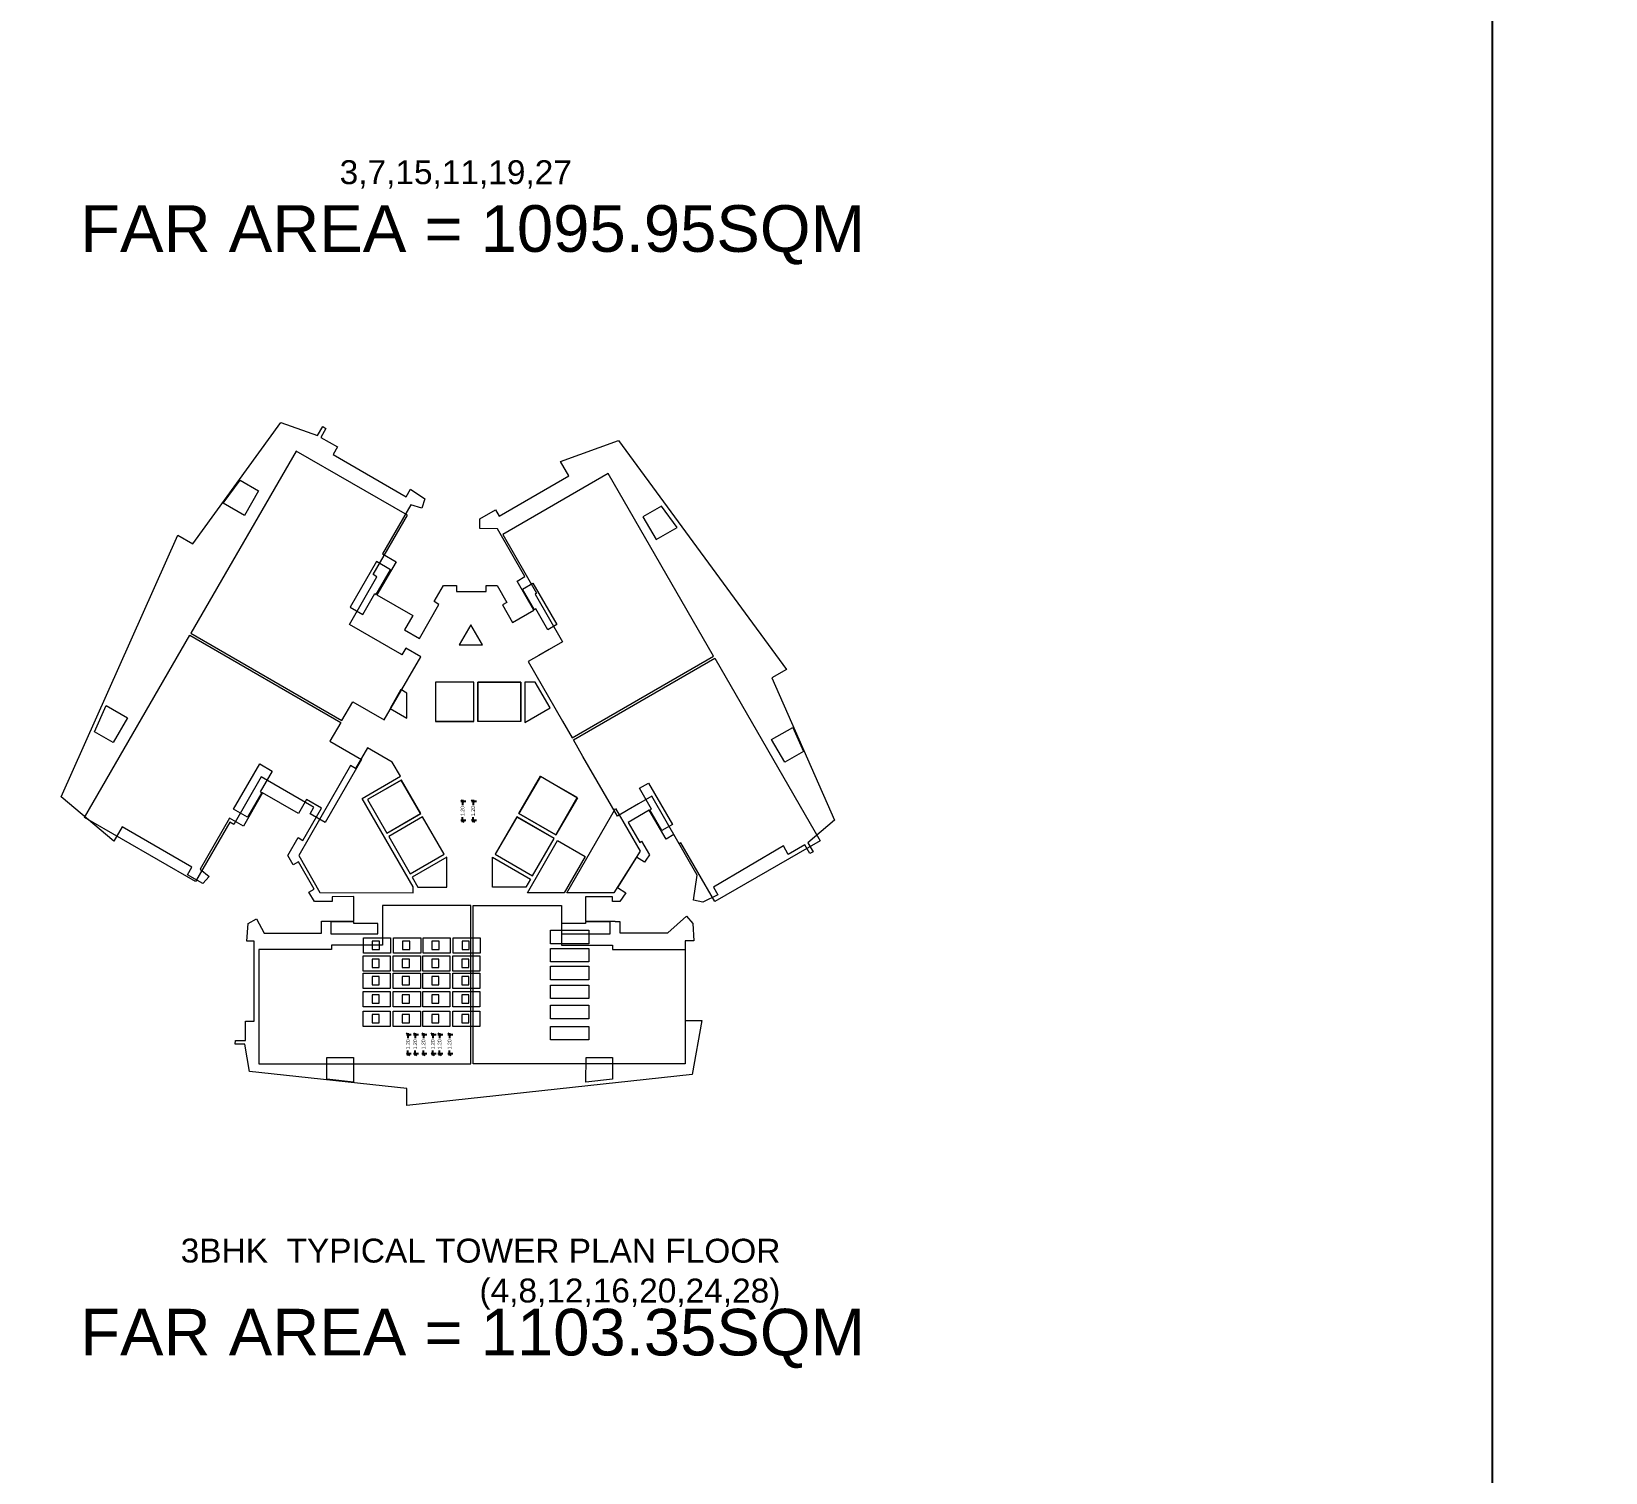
# Model space of a CAD drawing. Header units: metres. Extents: x 256329 to 886268, y -249371 to 355.
# Drawn here: x 287458.2 to 287557, y -879.8 to -789.4 of the extents above; entities that cross this region are included whole.
import ezdxf

# ---------------------------------------------------------------- set-up
doc = ezdxf.new("R2010")
doc.units = ezdxf.units.M
doc.header["$MEASUREMENT"] = 0
doc.header["$PDMODE"] = 35
doc.layers.get('0').update_dxf_attribs({"lineweight": 18})
doc.layers.get('Defpoints').update_dxf_attribs({"lineweight": 20})
doc.layers.add('A_TEXT', color=4, linetype='Continuous', lineweight=0, transparency=0.3)
doc.layers.add('BLK_2_FLR_9_BATH', color=3, linetype='Continuous', plot=False)
for name, color, linetype, true_color in [('BLK_2_FLR_9_BLT_UP_AREA', 7, 'Continuous', 0x995f4c), ('BLK_2_FLR_9_BLT_UP_AREA_DEDUCT', 7, 'Continuous', 0x995f4c), ('BLK_2_FLR_9_LIFT_10', 7, 'Continuous', 0x995f4c), ('BLK_2_FLR_9_LIFT_11', 7, 'Continuous', 0x995f4c), ('BLK_2_FLR_9_LIFT_12', 7, 'Continuous', 0x995f4c), ('BLK_2_FLR_9_LIFT_7', 7, 'Continuous', 0x995f4c), ('BLK_2_FLR_9_LIFT_8', 7, 'Continuous', 0x995f4c), ('BLK_2_FLR_9_LIFT_9', 7, 'Continuous', 0x995f4c), ('SPA COMMENT', 7, 'Continuous', 0xeb0505)]:
    doc.layers.add(name, color=color, linetype=linetype, true_color=true_color)
for name, color, linetype in [('BLK_2_FLR_9_CARPET_AREA', 34, 'Continuous'), ('BLK_2_FLR_9_EXIT_WIDTH_STAIR', 7, 'Continuous'), ('BLK_2_FLR_9_FAR_AREA_DEDUCT', 7, 'Continuous'), ('BLK_2_FLR_9_WATER_CLOSET', 2, 'Continuous')]:
    doc.layers.add(name, color=color, linetype=linetype)
doc.layers.add('BLK_2_FLR_9_EXIT_WIDTH_DOOR', color=7, linetype='Continuous', lineweight=0)
doc.layers.add('BLK_2_FLR_9_UNITFA', color=7, linetype='Continuous', lineweight=0)
doc.styles.add('Arial', font='arial.ttf')
doc.styles.get("Standard").update_dxf_attribs({"font": 'arial.ttf'})
doc.dimstyles.new('METRIC DIM', dxfattribs={"dimtxt": 0.23, "dimasz": 0.18, "dimexe": 0.1, "dimexo": 0.1, "dimgap": 0.09, "dimtad": 0, "dimzin": 0, "dimdsep": 46, "dimtxsty": 'Standard', "dimblk": 'OBLIQUE', "dimcen": 0, "dimdle": 0.1, "dimclrd": 147, "dimclre": 147, "dimclrt": 7, "dimadec": 0, "dimazin": 0, "dimtfac": 1, "dimtofl": 0, "dimtmove": 0, "dimatfit": 2, "dimfxl": 0.125, "dimtolj": 1, "dimtzin": 0, "dimarcsym": 0})

# ---------------------------------------------------------------- blocks, each defined once
blk = doc.blocks.new('_Oblique')
at = {"color": 0, "linetype": 'ByBlock', "lineweight": -2}
blk.add_line((-0.5, -0.5), (0.5, 0.5), dxfattribs=at)
blk = doc.blocks.new('*D1599')
at = {"layer": 'BLK_2_FLR_9_EXIT_WIDTH_DOOR', "color": 147, "lineweight": -2, "transparency": 16777216}
for p, q in [((287484.672142, -852.304075), (287484.365079, -852.304075)), ((287484.465079, -852.204075), (287484.465079, -852.527375)), ((287484.672142, -853.505675), (287484.365079, -853.505675)), ((287484.465079, -853.605675), (287484.465079, -853.282375))]:
    blk.add_line(p, q, dxfattribs=at)
at = {"layer": 'Defpoints', "color": 0, "transparency": 16777216}
for p in [(287484.772142, -852.304075), (287484.465079, -853.505675), (287484.772142, -853.505675)]:
    blk.add_point(p, dxfattribs=at)
at = {"layer": 'BLK_2_FLR_9_EXIT_WIDTH_DOOR', "color": 147, "lineweight": -2, "transparency": 16777216, "xscale": 0.18, "yscale": 0.18, "zscale": 0.18}
for p, rotation in [((287484.465079, -852.304075), 90), ((287484.465079, -853.505675), 270)]:
    blk.add_blockref('_Oblique', p, dxfattribs=dict(at, rotation=rotation))
at = {"layer": 'BLK_2_FLR_9_EXIT_WIDTH_DOOR', "color": 7, "transparency": 16777216, "insert": (287484.465079, -852.904875), "char_height": 0.23, "attachment_point": 5, "rotation": 90}
blk.add_mtext('\\A1;1.20', dxfattribs=at)
blk = doc.blocks.new('*D1600')
at = {"layer": 'BLK_2_FLR_9_EXIT_WIDTH_DOOR', "color": 147, "lineweight": -2, "transparency": 16777216}
for p, q in [((287484.046291, -852.304075), (287483.739227, -852.304075)), ((287483.839227, -852.204075), (287483.839227, -852.527375)), ((287484.046291, -853.505675), (287483.739227, -853.505675)), ((287483.839227, -853.605675), (287483.839227, -853.282375))]:
    blk.add_line(p, q, dxfattribs=at)
at = {"layer": 'Defpoints', "color": 0, "transparency": 16777216}
for p in [(287484.146291, -852.304075), (287483.839227, -853.505675), (287484.146291, -853.505675)]:
    blk.add_point(p, dxfattribs=at)
at = {"layer": 'BLK_2_FLR_9_EXIT_WIDTH_DOOR', "color": 147, "lineweight": -2, "transparency": 16777216, "xscale": 0.18, "yscale": 0.18, "zscale": 0.18}
for p, rotation in [((287483.839227, -852.304075), 90), ((287483.839227, -853.505675), 270)]:
    blk.add_blockref('_Oblique', p, dxfattribs=dict(at, rotation=rotation))
at = {"layer": 'BLK_2_FLR_9_EXIT_WIDTH_DOOR', "color": 7, "transparency": 16777216, "insert": (287483.839227, -852.904875), "char_height": 0.23, "attachment_point": 5, "rotation": 90}
blk.add_mtext('\\A1;1.20', dxfattribs=at)
blk = doc.blocks.new('*D1601')
at = {"layer": 'BLK_2_FLR_9_EXIT_WIDTH_DOOR', "color": 147, "lineweight": -2, "transparency": 16777216}
for p, q in [((287483.619308, -852.304075), (287483.312245, -852.304075)), ((287483.412245, -852.204075), (287483.412245, -852.527375)), ((287483.619308, -853.505675), (287483.312245, -853.505675)), ((287483.412245, -853.605675), (287483.412245, -853.282375))]:
    blk.add_line(p, q, dxfattribs=at)
at = {"layer": 'Defpoints', "color": 0, "transparency": 16777216}
for p in [(287483.719308, -852.304075), (287483.412245, -853.505675), (287483.719308, -853.505675)]:
    blk.add_point(p, dxfattribs=at)
at = {"layer": 'BLK_2_FLR_9_EXIT_WIDTH_DOOR', "color": 147, "lineweight": -2, "transparency": 16777216, "xscale": 0.18, "yscale": 0.18, "zscale": 0.18}
for p, rotation in [((287483.412245, -852.304075), 90), ((287483.412245, -853.505675), 270)]:
    blk.add_blockref('_Oblique', p, dxfattribs=dict(at, rotation=rotation))
at = {"layer": 'BLK_2_FLR_9_EXIT_WIDTH_DOOR', "color": 7, "transparency": 16777216, "insert": (287483.412245, -852.904875), "char_height": 0.23, "attachment_point": 5, "rotation": 90}
blk.add_mtext('\\A1;1.20', dxfattribs=at)
blk = doc.blocks.new('*D1602')
at = {"layer": 'BLK_2_FLR_9_EXIT_WIDTH_DOOR', "color": 147, "lineweight": -2, "transparency": 16777216}
for p, q in [((287483.034401, -852.304075), (287482.727337, -852.304075)), ((287482.827337, -852.204075), (287482.827337, -852.527375)), ((287483.034401, -853.505675), (287482.727337, -853.505675)), ((287482.827337, -853.605675), (287482.827337, -853.282375))]:
    blk.add_line(p, q, dxfattribs=at)
at = {"layer": 'Defpoints', "color": 0, "transparency": 16777216}
for p in [(287483.134401, -852.304075), (287482.827337, -853.505675), (287483.134401, -853.505675)]:
    blk.add_point(p, dxfattribs=at)
at = {"layer": 'BLK_2_FLR_9_EXIT_WIDTH_DOOR', "color": 147, "lineweight": -2, "transparency": 16777216, "xscale": 0.18, "yscale": 0.18, "zscale": 0.18}
for p, rotation in [((287482.827337, -852.304075), 90), ((287482.827337, -853.505675), 270)]:
    blk.add_blockref('_Oblique', p, dxfattribs=dict(at, rotation=rotation))
at = {"layer": 'BLK_2_FLR_9_EXIT_WIDTH_DOOR', "color": 7, "transparency": 16777216, "insert": (287482.827337, -852.904875), "char_height": 0.23, "attachment_point": 5, "rotation": 90}
blk.add_mtext('\\A1;1.20', dxfattribs=at)
blk = doc.blocks.new('*D1603')
at = {"layer": 'BLK_2_FLR_9_EXIT_WIDTH_DOOR', "color": 147, "lineweight": -2, "transparency": 16777216}
for p, q in [((287482.513833, -852.304075), (287482.206769, -852.304075)), ((287482.306769, -852.204075), (287482.306769, -852.527375)), ((287482.513833, -853.505675), (287482.206769, -853.505675)), ((287482.306769, -853.605675), (287482.306769, -853.282375))]:
    blk.add_line(p, q, dxfattribs=at)
at = {"layer": 'Defpoints', "color": 0, "transparency": 16777216}
for p in [(287482.613833, -852.304075), (287482.306769, -853.505675), (287482.613833, -853.505675)]:
    blk.add_point(p, dxfattribs=at)
at = {"layer": 'BLK_2_FLR_9_EXIT_WIDTH_DOOR', "color": 147, "lineweight": -2, "transparency": 16777216, "xscale": 0.18, "yscale": 0.18, "zscale": 0.18}
for p, rotation in [((287482.306769, -852.304075), 90), ((287482.306769, -853.505675), 270)]:
    blk.add_blockref('_Oblique', p, dxfattribs=dict(at, rotation=rotation))
at = {"layer": 'BLK_2_FLR_9_EXIT_WIDTH_DOOR', "color": 7, "transparency": 16777216, "insert": (287482.306769, -852.904875), "char_height": 0.23, "attachment_point": 5, "rotation": 90}
blk.add_mtext('\\A1;1.20', dxfattribs=at)
blk = doc.blocks.new('*D1604')
at = {"layer": 'BLK_2_FLR_9_EXIT_WIDTH_DOOR', "color": 147, "lineweight": -2, "transparency": 16777216}
for p, q in [((287482.063454, -852.304075), (287481.756391, -852.304075)), ((287481.856391, -852.204075), (287481.856391, -852.527375)), ((287482.063454, -853.505675), (287481.756391, -853.505675)), ((287481.856391, -853.605675), (287481.856391, -853.282375))]:
    blk.add_line(p, q, dxfattribs=at)
at = {"layer": 'Defpoints', "color": 0, "transparency": 16777216}
for p in [(287482.163454, -852.304075), (287481.856391, -853.505675), (287482.163454, -853.505675)]:
    blk.add_point(p, dxfattribs=at)
at = {"layer": 'BLK_2_FLR_9_EXIT_WIDTH_DOOR', "color": 147, "lineweight": -2, "transparency": 16777216, "xscale": 0.18, "yscale": 0.18, "zscale": 0.18}
for p, rotation in [((287481.856391, -852.304075), 90), ((287481.856391, -853.505675), 270)]:
    blk.add_blockref('_Oblique', p, dxfattribs=dict(at, rotation=rotation))
at = {"layer": 'BLK_2_FLR_9_EXIT_WIDTH_DOOR', "color": 7, "transparency": 16777216, "insert": (287481.856391, -852.904875), "char_height": 0.23, "attachment_point": 5, "rotation": 90}
blk.add_mtext('\\A1;1.20', dxfattribs=at)
blk = doc.blocks.new('*D1516')
at = {"layer": 'BLK_2_FLR_9_EXIT_WIDTH_STAIR', "color": 147, "lineweight": -2, "transparency": 16777216}
for p, q in [((287485.486896, -837.669578), (287485.179832, -837.669578)), ((287485.279832, -837.569578), (287485.279832, -837.892878)), ((287485.486896, -838.871178), (287485.179832, -838.871178)), ((287485.279832, -838.971178), (287485.279832, -838.647878))]:
    blk.add_line(p, q, dxfattribs=at)
at = {"layer": 'Defpoints', "color": 0, "transparency": 16777216}
for p in [(287485.586896, -837.669578), (287485.279832, -838.871178), (287485.586896, -838.871178)]:
    blk.add_point(p, dxfattribs=at)
at = {"layer": 'BLK_2_FLR_9_EXIT_WIDTH_STAIR', "color": 147, "lineweight": -2, "transparency": 16777216, "xscale": 0.18, "yscale": 0.18, "zscale": 0.18}
for p, rotation in [((287485.279832, -837.669578), 90), ((287485.279832, -838.871178), 270)]:
    blk.add_blockref('_Oblique', p, dxfattribs=dict(at, rotation=rotation))
at = {"layer": 'BLK_2_FLR_9_EXIT_WIDTH_STAIR', "color": 7, "transparency": 16777216, "insert": (287485.279832, -838.270378), "char_height": 0.23, "attachment_point": 5, "rotation": 90}
blk.add_mtext('\\A1;1.20', dxfattribs=at)
blk = doc.blocks.new('*D1517')
at = {"layer": 'BLK_2_FLR_9_EXIT_WIDTH_STAIR', "color": 147, "lineweight": -2, "transparency": 16777216}
for p, q in [((287486.147841, -837.669578), (287485.840778, -837.669578)), ((287485.940778, -837.569578), (287485.940778, -837.892878)), ((287486.147841, -838.871178), (287485.840778, -838.871178)), ((287485.940778, -838.971178), (287485.940778, -838.647878))]:
    blk.add_line(p, q, dxfattribs=at)
at = {"layer": 'Defpoints', "color": 0, "transparency": 16777216}
for p in [(287486.247841, -837.669578), (287485.940778, -838.871178), (287486.247841, -838.871178)]:
    blk.add_point(p, dxfattribs=at)
at = {"layer": 'BLK_2_FLR_9_EXIT_WIDTH_STAIR', "color": 147, "lineweight": -2, "transparency": 16777216, "xscale": 0.18, "yscale": 0.18, "zscale": 0.18}
for p, rotation in [((287485.940778, -837.669578), 90), ((287485.940778, -838.871178), 270)]:
    blk.add_blockref('_Oblique', p, dxfattribs=dict(at, rotation=rotation))
at = {"layer": 'BLK_2_FLR_9_EXIT_WIDTH_STAIR', "color": 7, "transparency": 16777216, "insert": (287485.940778, -838.270378), "char_height": 0.23, "attachment_point": 5, "rotation": 90}
blk.add_mtext('\\A1;1.20', dxfattribs=at)

msp = doc.modelspace()

# ---------------------------------------------------------------- linework, layer by layer
at = {"layer": 'BLK_2_FLR_9_BATH', "color": 3, "linetype": 'ByBlock', "lineweight": 9}
for points in [[(287480.761055, -847.177148), (287479.059255, -847.177148), (287479.059255, -846.223312), (287480.761055, -846.223312)], [(287482.656155, -847.177148), (287480.954355, -847.177148), (287480.954355, -846.223312), (287482.656155, -846.223312)], [(287484.504463, -847.177148), (287482.802663, -847.177148), (287482.802663, -846.223312), (287484.504463, -846.223312)], [(287486.387866, -847.177148), (287484.686066, -847.177148), (287484.686066, -846.223312), (287486.387866, -846.223312)], [(287480.743508, -848.310229), (287479.041708, -848.310229), (287479.041708, -847.356393), (287480.743508, -847.356393)], [(287482.638608, -848.310229), (287480.936808, -848.310229), (287480.936808, -847.356393), (287482.638608, -847.356393)], [(287484.486916, -848.310229), (287482.785116, -848.310229), (287482.785116, -847.356393), (287484.486916, -847.356393)], [(287486.370319, -848.310229), (287484.668519, -848.310229), (287484.668519, -847.356393), (287486.370319, -847.356393)], [(287480.743508, -849.396099), (287479.041708, -849.396099), (287479.041708, -848.442263), (287480.743508, -848.442263)], [(287482.638608, -849.396099), (287480.936808, -849.396099), (287480.936808, -848.442263), (287482.638608, -848.442263)], [(287484.486916, -849.396099), (287482.785116, -849.396099), (287482.785116, -848.442263), (287484.486916, -848.442263)], [(287486.370319, -849.396099), (287484.668519, -849.396099), (287484.668519, -848.442263), (287486.370319, -848.442263)], [(287480.743508, -850.545704), (287479.041708, -850.545704), (287479.041708, -849.591868), (287480.743508, -849.591868)], [(287482.638608, -850.545704), (287480.936808, -850.545704), (287480.936808, -849.591868), (287482.638608, -849.591868)], [(287484.486916, -850.545704), (287482.785116, -850.545704), (287482.785116, -849.591868), (287484.486916, -849.591868)], [(287486.370319, -850.545704), (287484.668519, -850.545704), (287484.668519, -849.591868), (287486.370319, -849.591868)], [(287480.743508, -851.77793), (287479.041708, -851.77793), (287479.041708, -850.824094), (287480.743508, -850.824094)], [(287482.638608, -851.77793), (287480.936808, -851.77793), (287480.936808, -850.824094), (287482.638608, -850.824094)], [(287484.486916, -851.77793), (287482.785116, -851.77793), (287482.785116, -850.824094), (287484.486916, -850.824094)], [(287486.370319, -851.77793), (287484.668519, -851.77793), (287484.668519, -850.824094), (287486.370319, -850.824094)]]:
    msp.add_lwpolyline(points, close=True, dxfattribs=at)
at = {"layer": 'BLK_2_FLR_9_BLT_UP_AREA', "color": 14, "linetype": 'ByBlock', "lineweight": 9, "elevation": 0.042641}
msp.add_lwpolyline([(287486.365966, -819.942194), (287487.349733, -819.374071), (287487.574462, -819.763275), (287491.938058, -817.243486), (287491.418406, -816.344932), (287495.058396, -815.019015), (287505.586513, -829.385573), (287504.675465, -829.91163), (287508.607894, -838.843088), (287506.933932, -840.255976), (287507.264794, -840.828004), (287507.057572, -840.929112), (287506.740457, -840.381447), (287505.700734, -840.985528), (287505.397157, -840.458958), (287501.020802, -843.049798), (287501.295671, -843.52576), (287500.343558, -843.984391), (287499.755393, -843.865902), (287499.999097, -842.282475), (287498.534417, -839.747324), (287498.038821, -840.03358), (287496.990104, -838.21715), (287495.667594, -838.980702), (287496.391475, -840.237956), (287496.511549, -840.168731), (287496.994832, -841.006611), (287496.771096, -841.354146), (287496.689985, -841.478817), (287496.18159, -841.165163), (287495.005481, -843.073533), (287495.512051, -843.395102), (287495.152509, -843.952357), (287494.678095, -843.952355), (287494.678095, -843.643467), (287492.988122, -843.643467), (287492.987992, -845.175808), (287494.842446, -845.175807), (287494.842446, -845.203979), (287495.142575, -845.204), (287495.142547, -845.914338), (287498.156126, -845.914457), (287499.315082, -844.870078), (287499.718135, -845.314528), (287499.794463, -846.413721), (287499.242447, -846.413785), (287499.242408, -851.404912), (287500.283705, -851.404945), (287499.669295, -854.803693), (287481.782818, -856.735237), (287481.788846, -855.680644), (287471.923219, -854.614571), (287471.628578, -852.884653), (287471.012329, -852.884618), (287471.031347, -852.654608), (287471.659773, -852.654649), (287471.66043, -851.455401), (287472.211095, -851.455401), (287472.211094, -846.434248), (287471.75119, -846.43499), (287471.837246, -845.326639), (287472.3569, -845.026706), (287472.84417, -845.926966), (287476.429505, -845.927456), (287476.429539, -845.177411), (287478.465549, -845.176791), (287478.465933, -843.640899), (287477.094635, -843.641692), (287477.094812, -843.947839), (287475.994684, -843.948005), (287475.6503, -843.351566), (287475.974631, -843.164291), (287474.986594, -841.462092), (287474.662237, -841.64784), (287474.320379, -841.056351), (287474.967893, -839.932861), (287475.271135, -840.107631), (287476.429073, -838.085521), (287475.492585, -837.542175), (287474.987745, -838.415713), (287472.729202, -837.134328), (287471.533062, -839.208116), (287470.675712, -838.712615), (287468.816567, -841.918706), (287469.400795, -842.383519), (287468.985316, -842.823028), (287468.036449, -842.274641), (287468.31371, -841.7949), (287463.928017, -839.260296), (287463.406672, -840.162393), (287460.119088, -837.378387), (287467.420976, -820.954015), (287468.3606, -821.497048), (287473.89136, -813.901016), (287476.191386, -814.719295), (287476.520941, -814.148933), (287476.7123, -814.277601), (287476.39492, -814.827006), (287477.433888, -815.427462), (287477.158742, -815.903544), (287481.74157, -818.552129), (287482.016956, -818.083743), (287482.91449, -818.687047), (287482.731273, -819.27678), (287482.037236, -819.051865), (287480.253611, -822.138119), (287481.111673, -822.634015), (287479.911453, -824.70669), (287482.159332, -826.006527), (287481.644226, -826.89783), (287482.581634, -827.439582), (287483.801655, -825.306481), (287483.498414, -825.13171), (287484.081249, -824.120443), (287484.896712, -824.121796), (287484.896931, -824.496674), (287486.755388, -824.496707), (287486.755388, -824.121681), (287487.444118, -824.120449), (287488.053796, -825.177397), (287487.785696, -825.332137), (287488.421428, -826.433253), (287489.745695, -825.668684), (287488.694871, -823.848562), (287489.191357, -823.562612), (287487.464384, -820.572841), (287486.367549, -820.542732)], close=True, dxfattribs=at)
at = {"layer": 'BLK_2_FLR_9_BLT_UP_AREA_DEDUCT', "color": 14, "linetype": 'ByBlock', "lineweight": 9}
for points, elevation in [([(287471.329657, -817.504271), (287472.494011, -818.174012), (287471.595742, -819.728311), (287470.269075, -818.960817)], 0.042641), ([(287496.593988, -819.809573), (287497.418442, -821.238819), (287498.745304, -820.472753), (287497.764224, -819.133934)], 0.042641), ([(287480.766744, -823.127665), (287479.890306, -822.62114), (287478.241204, -825.474623), (287479.030235, -825.930624), (287479.781112, -824.631362), (287479.868122, -824.681677)], 0.042641), ([(287489.038361, -824.343515), (287489.696372, -823.963821), (287491.196939, -826.56287), (287490.625606, -826.892731), (287489.875175, -825.593921), (287489.788992, -825.643677)], 0.042641), ([(287485.067314, -827.842085), (287486.520896, -827.842448), (287485.794316, -826.583267)], 0.042641), ([(287480.737996, -831.833364), (287481.779616, -832.434967), (287481.781118, -830.864769), (287481.412983, -830.652597)], 0.042641), ([(287483.58196, -832.641851), (287485.978277, -832.641851), (287485.978277, -830.19245), (287483.58196, -830.19245)], 0.042641), ([(287486.232573, -830.192514), (287488.932573, -830.191955), (287488.93196, -832.643189), (287486.23196, -832.642514)], 0.042641), ([(287489.18236, -832.704401), (287490.768553, -831.79521), (287489.843001, -830.193417), (287489.182572, -830.193252)], 0.042641), ([(287462.936671, -831.648269), (287464.262093, -832.4135), (287463.365744, -833.968894), (287462.202911, -833.297027)], 0.042641), ([(287504.663226, -833.78713), (287505.990057, -833.02101), (287506.659257, -834.540707), (287505.493027, -835.213216)], 0.042641), ([(287470.912153, -838.156272), (287472.560707, -835.303736), (287473.349738, -835.759737), (287472.598861, -837.059), (287472.685884, -837.109293), (287471.788188, -838.662566)], -0.042641), ([(287480.527789, -839.649569), (287482.649446, -838.425857), (287481.439272, -836.330176), (287479.316978, -837.554255)], 0.042641), ([(287488.813746, -838.432892), (287491.134015, -839.77138), (287492.475878, -837.429383), (287490.166191, -836.096035)], 0.042641), ([(287496.37035, -836.842901), (287496.941699, -836.513037), (287498.441709, -839.11116), (287497.783859, -839.491133), (287497.034177, -838.191676), (287497.120354, -838.141959)], 0.042641), ([(287482.00225, -842.20342), (287484.124599, -840.980669), (287482.774454, -838.642358), (287480.652161, -839.865204)], 0.042641), ([(287487.3293, -840.982215), (287489.667635, -842.3321), (287491.01752, -839.993765), (287488.679185, -838.64388)], 0.042641), ([(287491.826116, -843.393467), (287494.87595, -838.113958), (287496.424814, -840.795717), (287494.769844, -843.393467)], 0.042641), ([(287491.234309, -840.118275), (287492.966283, -841.118375), (287491.65257, -843.393467), (287489.343032, -843.393467)], 0.042641), ([(287482.130629, -842.425758), (287482.48639, -843.041901), (287484.296639, -843.043327), (287484.297121, -841.169483)], 0.042641), ([(287487.155116, -841.170328), (287489.542646, -842.548612), (287489.25644, -843.043423), (287487.155084, -843.043386)], 0.042641), ([(287491.487992, -845.975794), (287494.542164, -845.975795), (287494.540776, -845.226407), (287492.987988, -845.226275), (287492.987979, -845.326784), (287491.487992, -845.326785)], 0.042641), ([(287493.022353, -853.736486), (287494.691611, -853.737185), (287494.692447, -855.08791), (287493.021069, -855.26886)], 0.042641)]:
    msp.add_lwpolyline(points, close=True, dxfattribs=dict(at, elevation=elevation))
for points in [[(287477.029602, -845.226397), (287477.029518, -845.975795), (287479.965549, -845.975795), (287479.965549, -845.325808), (287478.465562, -845.325808), (287478.465553, -845.226275)], [(287476.761094, -853.737295), (287478.431188, -853.737295), (287478.431188, -855.268721), (287476.761094, -855.08791)]]:
    msp.add_lwpolyline(points, close=True, dxfattribs=at)
at = {"layer": 'BLK_2_FLR_9_CARPET_AREA', "color": 14, "linetype": 'ByBlock', "lineweight": 9, "elevation": 0.042641}
for points in [[(287477.715276, -832.582958), (287478.391674, -831.412519), (287480.368934, -832.555832), (287482.660156, -828.601074), (287481.717291, -828.056192), (287481.48183, -828.4636), (287481.351957, -828.388546), (287478.184356, -826.557985), (287479.907883, -823.575531), (287479.666311, -823.435929), (287481.818092, -819.712408), (287474.848317, -815.684564), (287468.245347, -827.110378), (287477.715276, -832.582958)], [(287491.553181, -832.632592), (287492.153174, -833.671808), (287501.021874, -828.551451), (287494.411647, -817.103025), (287487.797995, -820.922397), (287489.922989, -824.602053), (287489.824985, -824.658637), (287491.550002, -827.646404), (287490.718848, -828.126277), (287490.718848, -828.126277), (287490.069327, -828.501279), (287490.069327, -828.501279), (287489.393296, -828.891568), (287491.553181, -832.632592)], [(287477.64016, -832.712936), (287476.96374, -833.883362), (287478.941544, -835.025735), (287476.658889, -838.985443), (287475.716035, -838.440543), (287475.951474, -838.033122), (287475.821602, -837.958066), (287472.654034, -836.127448), (287470.930397, -839.109837), (287470.68883, -838.970227), (287468.53691, -842.693668), (287461.567208, -838.665699), (287468.170421, -827.240026), (287477.64016, -832.712936)], [(287492.828166, -834.840927), (287492.228148, -833.801726), (287501.096874, -828.681355), (287507.706408, -840.130183), (287501.091914, -843.948098), (287498.96773, -840.267974), (287498.869725, -840.324557), (287497.144747, -837.336767), (287496.313588, -837.816632), (287496.313588, -837.816632), (287495.664067, -838.191634), (287495.664067, -838.191634), (287494.988052, -838.581951), (287492.828166, -834.840927)], [(287485.799921, -844.188421), (287484.596175, -844.188444), (287484.595101, -844.188433), (287480.263677, -844.185718), (287480.263739, -844.975592), (287480.263739, -844.975592), (287480.263663, -845.725579), (287480.263663, -845.725579), (287480.263664, -846.675579), (287477.059002, -846.675409), (287477.058819, -846.964111), (287472.509237, -846.963589), (287472.509238, -854.135706), (287485.799913, -854.135706)], [(287485.949906, -844.188421), (287487.153652, -844.188444), (287487.154726, -844.188433), (287491.48615, -844.185718), (287491.486088, -844.975592), (287491.486088, -844.975592), (287491.486164, -845.725579), (287491.486164, -845.725579), (287491.486163, -846.675579), (287494.690825, -846.675409), (287494.691008, -846.964111), (287499.24059, -846.963589), (287499.240589, -854.135706), (287485.949913, -854.135706)]]:
    msp.add_lwpolyline(points, close=True, dxfattribs=at)
at = {"layer": 'BLK_2_FLR_9_FAR_AREA_DEDUCT', "color": 14, "linetype": 'ByBlock', "lineweight": 9, "elevation": 0.042641}
msp.add_lwpolyline([(287476.339853, -843.390367), (287482.18214, -843.391829), (287482.182224, -843.015082), (287478.985504, -837.479925), (287481.393805, -836.091314), (287480.876848, -835.200122), (287479.312408, -834.298501), (287478.564862, -835.59432), (287478.261621, -835.41955), (287475.009127, -841.062893)], close=True, dxfattribs=at)
at = {"layer": 'BLK_2_FLR_9_LIFT_10', "color": 1, "linetype": 'ByBlock', "lineweight": 9, "elevation": 0.042641}
msp.add_lwpolyline([(287484.126048, -840.975885), (287482.774087, -838.63875), (287480.652774, -839.864527), (287482.004735, -842.201663)], close=True, dxfattribs=at)
at = {"layer": 'BLK_2_FLR_9_LIFT_11', "color": 1, "linetype": 'ByBlock', "lineweight": 9, "elevation": 0.042641}
msp.add_lwpolyline([(287491.018133, -839.991855), (287488.679798, -838.64197), (287487.329913, -840.980305), (287489.668248, -842.33019)], close=True, dxfattribs=at)
at = {"layer": 'BLK_2_FLR_9_LIFT_12', "color": 2, "linetype": 'ByBlock', "lineweight": 9, "elevation": 0.124096}
msp.add_lwpolyline([(287490.161691, -836.091174), (287492.487895, -837.434056), (287491.13801, -839.772391), (287488.809246, -838.428031)], close=True, dxfattribs=at)
at = {"layer": 'BLK_2_FLR_9_LIFT_7', "color": 1, "linetype": 'ByBlock', "lineweight": 9, "elevation": 0.042641}
msp.add_lwpolyline([(287486.23196, -832.641279), (287488.932573, -832.641279), (287488.932573, -830.191955), (287486.23196, -830.191955)], close=True, dxfattribs=at)
at = {"layer": 'BLK_2_FLR_9_LIFT_8', "color": 1, "linetype": 'ByBlock', "lineweight": 9, "elevation": 0.042641}
msp.add_lwpolyline([(287483.582573, -832.639941), (287485.983186, -832.639941), (287485.983186, -830.190541), (287483.582573, -830.190541)], close=True, dxfattribs=at)
at = {"layer": 'BLK_2_FLR_9_LIFT_9', "color": 1, "linetype": 'ByBlock', "lineweight": 9, "elevation": 0.159639}
msp.add_lwpolyline([(287481.445788, -836.338272), (287479.318695, -837.551708), (287480.52808, -839.648526), (287482.661059, -838.41692)], close=True, dxfattribs=at)
at = {"layer": 'BLK_2_FLR_9_UNITFA', "color": 5}
for points in [[(287490.801877, -845.743968), (287493.207959, -845.743968), (287493.207959, -846.59469), (287490.801877, -846.59469)], [(287490.801877, -846.886492), (287493.207959, -846.886492), (287493.207959, -847.737214), (287490.801877, -847.737214)], [(287490.801877, -847.998328), (287493.207959, -847.998328), (287493.207959, -848.84905), (287490.801877, -848.84905)], [(287490.801877, -849.188063), (287493.207959, -849.188063), (287493.207959, -850.038785), (287490.801877, -850.038785)], [(287490.801877, -850.458058), (287493.207959, -850.458058), (287493.207959, -851.30878), (287490.801877, -851.30878)], [(287490.801877, -851.779986), (287493.207959, -851.779986), (287493.207959, -852.630708), (287490.801877, -852.630708)]]:
    msp.add_lwpolyline(points, close=True, dxfattribs=at)
at = {"layer": 'BLK_2_FLR_9_WATER_CLOSET', "color": 3, "linetype": 'ByBlock', "lineweight": 9}
for points in [[(287480.072248, -846.434871), (287479.61965, -846.434871), (287479.61965, -846.951231), (287480.072248, -846.951231)], [(287481.967349, -846.434871), (287481.514751, -846.434871), (287481.514751, -846.951231), (287481.967349, -846.951231)], [(287483.815657, -846.434871), (287483.363059, -846.434871), (287483.363059, -846.951231), (287483.815657, -846.951231)], [(287485.69906, -846.434871), (287485.246461, -846.434871), (287485.246461, -846.951231), (287485.69906, -846.951231)], [(287480.054701, -847.567952), (287479.602103, -847.567952), (287479.602103, -848.084312), (287480.054701, -848.084312)], [(287481.949802, -847.567952), (287481.497203, -847.567952), (287481.497203, -848.084312), (287481.949802, -848.084312)], [(287483.79811, -847.567952), (287483.345511, -847.567952), (287483.345511, -848.084312), (287483.79811, -848.084312)], [(287485.681512, -847.567952), (287485.228914, -847.567952), (287485.228914, -848.084312), (287485.681512, -848.084312)], [(287480.054701, -848.653822), (287479.602103, -848.653822), (287479.602103, -849.170182), (287480.054701, -849.170182)], [(287481.949802, -848.653822), (287481.497203, -848.653822), (287481.497203, -849.170182), (287481.949802, -849.170182)], [(287483.79811, -848.653822), (287483.345511, -848.653822), (287483.345511, -849.170182), (287483.79811, -849.170182)], [(287485.681512, -848.653822), (287485.228914, -848.653822), (287485.228914, -849.170182), (287485.681512, -849.170182)], [(287480.054701, -849.803427), (287479.602103, -849.803427), (287479.602103, -850.319787), (287480.054701, -850.319787)], [(287481.949802, -849.803427), (287481.497203, -849.803427), (287481.497203, -850.319787), (287481.949802, -850.319787)], [(287483.79811, -849.803427), (287483.345511, -849.803427), (287483.345511, -850.319787), (287483.79811, -850.319787)], [(287485.681512, -849.803427), (287485.228914, -849.803427), (287485.228914, -850.319787), (287485.681512, -850.319787)], [(287480.054701, -851.035653), (287479.602103, -851.035653), (287479.602103, -851.552013), (287480.054701, -851.552013)], [(287481.949802, -851.035653), (287481.497203, -851.035653), (287481.497203, -851.552013), (287481.949802, -851.552013)], [(287483.79811, -851.035653), (287483.345511, -851.035653), (287483.345511, -851.552013), (287483.79811, -851.552013)], [(287485.681512, -851.035653), (287485.228914, -851.035653), (287485.228914, -851.552013), (287485.681512, -851.552013)]]:
    msp.add_lwpolyline(points, close=True, dxfattribs=at)
at = {"layer": 'SPA COMMENT'}
msp.add_lwpolyline([(287549.868044, -583.736411), (287389.515913, -583.736411), (287389.515913, -1396.857161), (287549.868044, -1396.857161)], close=True, dxfattribs=at)

# ---------------------------------------------------------------- texts
at = {"layer": 'A_TEXT', "style": 'Arial'}
msp.add_text('3,7,15,11,19,27', height=1.5, rotation=359.982028, dxfattribs=at).set_placement((287477.573256, -798.939072, 3.731802))
at = {"layer": 'A_TEXT', "lineweight": 0, "char_height": 2.927656, "width": 187.570469, "attachment_point": 9, "style": 'Arial'}
for s, insert in [('\\pxt13;FAR AREA = 1095.95SQM', (287510.511624, -803.992408, 3.731802)), ('\\pxt13;FAR AREA = 1103.35SQM', (287510.511624, -873.229508, 3.731802))]:
    msp.add_mtext(s, dxfattribs=dict(at, insert=insert))
at = {"layer": 'A_TEXT', "lineweight": 0, "insert": (287505.211105, -869.555931, -0.081466), "char_height": 1.5, "width": 49.030574, "attachment_point": 9, "rotation": 359.98202823, "style": 'Arial'}
msp.add_mtext('3BHK  TYPICAL TOWER PLAN FLOOR\\P\\pxt9;(4,8,12,16,20,24,28)', dxfattribs=at)

# ---------------------------------------------------------------- dimensions: what is measured, and where the dimension line sits
at = {"layer": 'BLK_2_FLR_9_EXIT_WIDTH_DOOR', "color": 1}
for base, p1, p2, picture, middle in [((287481.856391, -853.505675), (287482.163454, -852.304075), (287482.163454, -853.505675), '*D1604', (287481.856391, -852.904875)), ((287482.306769, -853.505675), (287482.613833, -852.304075), (287482.613833, -853.505675), '*D1603', (287482.306769, -852.904875)), ((287482.827337, -853.505675), (287483.134401, -852.304075), (287483.134401, -853.505675), '*D1602', (287482.827337, -852.904875)), ((287483.412245, -853.505675), (287483.719308, -852.304075), (287483.719308, -853.505675), '*D1601', (287483.412245, -852.904875)), ((287483.839227, -853.505675), (287484.146291, -852.304075), (287484.146291, -853.505675), '*D1600', (287483.839227, -852.904875)), ((287484.465079, -853.505675), (287484.772142, -852.304075), (287484.772142, -853.505675), '*D1599', (287484.465079, -852.904875))]:
    dim = msp.add_linear_dim(base=base, p1=p1, p2=p2, angle=90, dimstyle='METRIC DIM', override={"dimfxl": 0.18}, dxfattribs=at)
    dim.commit()
    dim.dimension.update_dxf_attribs({"geometry": picture, "text_midpoint": middle})
at = {"layer": 'BLK_2_FLR_9_EXIT_WIDTH_STAIR', "color": 7}
for base, p1, p2, picture, middle in [((287485.279832, -838.871178), (287485.586896, -837.669578), (287485.586896, -838.871178), '*D1516', (287485.279832, -838.270378)), ((287485.940778, -838.871178), (287486.247841, -837.669578), (287486.247841, -838.871178), '*D1517', (287485.940778, -838.270378))]:
    dim = msp.add_linear_dim(base=base, p1=p1, p2=p2, angle=90, dimstyle='METRIC DIM', override={"dimfxl": 0.18}, dxfattribs=at)
    dim.commit()
    dim.dimension.update_dxf_attribs({"geometry": picture, "text_midpoint": middle})

doc.saveas('drawing.dxf')
